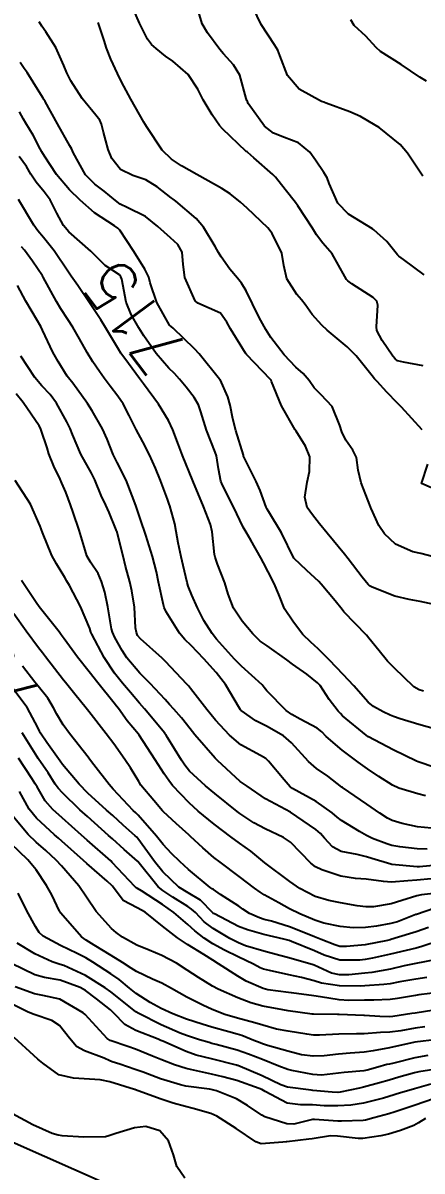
# Model space of a CAD drawing. Header units: metres. Extents: x 298520 to 308411, y 7433745 to 7450750.
# Drawn here: x 299905 to 299936.4, y 7449226.3 to 7449316.7 of the extents above; entities that cross this region are included whole.
import ezdxf
from ezdxf.enums import TextEntityAlignment as Align

# ---------------------------------------------------------------- set-up
doc = ezdxf.new("R2010")
doc.units = ezdxf.units.M
doc.header["$LTSCALE"] = 10
for name, color, linetype in [('Cotas', 45, 'Continuous'), ('Curvas de Nivel 1m', 11, 'Continuous'), ('Curvas de Nivel 5m', 15, 'Continuous'), ('Hidrografia', 140, 'Continuous')]:
    doc.layers.add(name, color=color, linetype=linetype)
doc.styles.add('Style-STANDARD', font='STANDARD.shx')

msp = doc.modelspace()

# ---------------------------------------------------------------- linework, layer by layer
at = {"layer": 'Curvas de Nivel 1m', "flags": 128}
for points, elevation in [([(299936.579, 7449296.837), (299934.959, 7449298.055), (299934.601, 7449298.32), (299934.497, 7449298.422), (299933.638, 7449299.459), (299932.622, 7449300.38), (299932.515, 7449300.451), (299930.64, 7449301.604), (299929.797, 7449302.479), (299929.114, 7449304.04), (299928.939, 7449304.487), (299928.677, 7449304.894), (299928.042, 7449305.855), (299927.587, 7449306.507), (299926.704, 7449307.234), (299925.587, 7449307.654), (299924.715, 7449307.992), (299924.002, 7449308.547), (299922.741, 7449310.333), (299922.665, 7449310.484), (299922.633, 7449310.562), (299922.581, 7449310.727), (299922.065, 7449312.571), (299921.579, 7449313.376), (299920.789, 7449314.246), (299920.501, 7449314.593), (299919.514, 7449315.895), (299919.103, 7449316.607), (299918.828, 7449317.586)], 721), ([(299936.473, 7449304.603), (299935.264, 7449306.414), (299934.703, 7449307.092), (299933.038, 7449308.437), (299932.725, 7449308.637), (299931.573, 7449309.299), (299930.735, 7449309.684), (299928.877, 7449310.353), (299928.742, 7449310.409), (299928.685, 7449310.433), (299928.502, 7449310.494), (299926.757, 7449311.465), (299925.828, 7449312.529), (299925.219, 7449314.105), (299925.06, 7449314.537), (299924.797, 7449314.937), (299923.76, 7449316.551), (299922.841, 7449318.457)], 722), ([(299938.313, 7449274.38), (299936.32, 7449274.881), (299935.694, 7449275.034), (299934.331, 7449275.616), (299933.458, 7449276.433), (299933.021, 7449277.111), (299932.414, 7449278.449), (299932.399, 7449278.485), (299932.364, 7449278.569), (299931.618, 7449280.458), (299931.4, 7449281.458), (299931.255, 7449282.462), (299930.981, 7449283.026), (299930.426, 7449283.814), (299930.102, 7449284.473), (299929.944, 7449284.972), (299929.338, 7449286.481), (299928.472, 7449287.393), (299927.914, 7449287.935), (299927.539, 7449288.504), (299927.058, 7449289.08), (299926.493, 7449289.57), (299925.55, 7449290.53), (299924.523, 7449291.909), (299924.122, 7449292.544), (299923.601, 7449293.491), (299923.058, 7449294.555), (299922.563, 7449295.573), (299922.197, 7449296.194), (299921.891, 7449296.57), (299921.294, 7449297.283), (299920.6, 7449298.253), (299920.394, 7449298.592), (299920.136, 7449299.066), (299919.221, 7449300.604), (299918.633, 7449301.274), (299917.045, 7449302.634), (299916.812, 7449302.795), (299916.656, 7449302.905), (299915.554, 7449303.761), (299914.669, 7449304.315), (299913.637, 7449304.67), (299912.677, 7449305.131), (299911.997, 7449306.001), (299911.708, 7449306.695), (299911.344, 7449308.07), (299911.182, 7449308.703), (299911.039, 7449309.018), (299910.73, 7449309.399), (299909.656, 7449310.721), (299908.764, 7449312.124), (299908.449, 7449312.733), (299908.201, 7449313.313), (299907.573, 7449314.742), (299906.805, 7449315.963), (299906.475, 7449316.42), (299906.281, 7449316.758)], 718), ([(299936.436, 7449284.631), (299934.815, 7449286.416), (299934.466, 7449286.75), (299933.643, 7449287.601), (299932.879, 7449288.444), (299932.685, 7449288.647), (299932.487, 7449288.883), (299931.239, 7449290.463), (299930.513, 7449291.172), (299928.944, 7449292.486), (299928.537, 7449292.863), (299927.769, 7449293.725), (299927.206, 7449294.51), (299926.916, 7449294.874), (299926.561, 7449295.282), (299925.786, 7449296.528), (299925.54, 7449297.579), (299925.39, 7449298.532), (299924.619, 7449300.104), (299924.265, 7449300.544), (299922.646, 7449302.09), (299922.122, 7449302.568), (299921.308, 7449303.229), (299920.663, 7449303.648), (299918.909, 7449304.608), (299918.674, 7449304.735), (299917.47, 7449305.417), (299916.686, 7449305.949), (299915.961, 7449306.647), (299914.721, 7449308.509), (299914.635, 7449308.661), (299914.521, 7449308.866), (299913.492, 7449310.673), (299912.763, 7449312.03), (299912.435, 7449312.685), (299911.902, 7449313.811), (299911.564, 7449314.698), (299911.386, 7449315.289), (299910.926, 7449316.708)], 719), ([(299936.768, 7449312.086), (299936.25, 7449312.405), (299934.783, 7449313.406), (299933.156, 7449314.436), (299932.796, 7449314.734), (299931.985, 7449315.632), (299931.07, 7449316.466), (299930.819, 7449316.908)], 723), ([(299937.884, 7449270.768), (299936.274, 7449271.122), (299935.408, 7449271.277), (299934.28, 7449271.546), (299932.494, 7449272.242), (299932.291, 7449272.354), (299932.19, 7449272.451), (299931.712, 7449273.043), (299930.611, 7449274.467), (299930.319, 7449274.847), (299928.954, 7449276.484), (299928.35, 7449277.231), (299927.787, 7449277.928), (299927.361, 7449278.505), (299927.196, 7449279.333), (299927.379, 7449280.505), (299927.547, 7449281.351), (299927.577, 7449282.503), (299927.25, 7449283.336), (299926.5, 7449284.519), (299926.435, 7449284.626), (299925.342, 7449286.531), (299924.573, 7449288.448), (299924.533, 7449288.539), (299924.484, 7449288.6), (299922.6, 7449290.559), (299922.505, 7449290.679), (299921.332, 7449292.578), (299921.059, 7449293.103), (299920.545, 7449293.807), (299918.753, 7449294.608), (299918.556, 7449294.793), (299917.738, 7449296.623), (299917.608, 7449297.64), (299917.525, 7449298.626), (299917.193, 7449299.215), (299916.614, 7449299.748), (299915.616, 7449300.65), (299914.634, 7449301.429), (299913.187, 7449302.132), (299912.649, 7449302.416), (299912.27, 7449302.686), (299911.382, 7449303.421), (299910.666, 7449303.979), (299909.919, 7449304.718), (299908.954, 7449306.464), (299908.83, 7449306.729), (299908.697, 7449306.987), (299907.722, 7449308.74), (299906.74, 7449310.476), (299906.645, 7449310.654), (299906.588, 7449310.752), (299906.26, 7449311.248), (299905.313, 7449312.772), (299905.1, 7449313.099), (299904.781, 7449313.561)], 717), ([(299936.522, 7449264.064), (299936.19, 7449264.154), (299935.771, 7449264.404), (299934.215, 7449265.889), (299933.703, 7449266.428), (299933.032, 7449267.239), (299932.241, 7449268.217), (299932.036, 7449268.452), (299930.261, 7449270.303), (299930.121, 7449270.471), (299929.587, 7449271.163), (299928.489, 7449272.488), (299928.295, 7449272.686), (299927.343, 7449273.544), (299926.313, 7449274.52), (299925.356, 7449276.53), (299924.359, 7449278.163), (299924.214, 7449278.394), (299924.144, 7449278.543), (299923.686, 7449279.861), (299923.364, 7449280.555), (299922.411, 7449282.46), (299922.369, 7449282.57), (299922.348, 7449282.637), (299921.77, 7449284.577), (299921.529, 7449285.497), (299921.3, 7449286.582), (299921.13, 7449287.24), (299920.516, 7449288.59), (299920.502, 7449288.608), (299920.483, 7449288.63), (299918.864, 7449290.606), (299918.509, 7449291.01), (299916.83, 7449292.636), (299916.658, 7449292.762), (299916.535, 7449292.887), (299915.548, 7449294.65), (299915.019, 7449296.213), (299914.9, 7449296.657), (299914.589, 7449297.286), (299913.726, 7449298.669), (299912.62, 7449300.351), (299912.462, 7449300.523), (299912.21, 7449300.686), (299910.638, 7449301.732), (299909.486, 7449302.722), (299908.661, 7449303.521), (299907.63, 7449304.74), (299906.687, 7449306.193), (299906.473, 7449306.536), (299906.348, 7449306.755), (299905.785, 7449307.836), (299905.223, 7449308.773), (299905.041, 7449309.09), (299904.732, 7449309.687)], 716), ([(299938.117, 7449257.814), (299936.352, 7449258.398), (299936.124, 7449258.491), (299935.976, 7449258.55), (299934.138, 7449259.421), (299932.203, 7449260.449), (299932.168, 7449260.465), (299932.153, 7449260.48), (299932.031, 7449260.575), (299930.169, 7449262.107), (299929.988, 7449262.29), (299929.821, 7449262.475), (299929.1, 7449263.404), (299928.385, 7449264.497), (299928.196, 7449264.713), (299927.335, 7449265.38), (299926.218, 7449266.184), (299925.772, 7449266.525), (299924.234, 7449267.617), (299923.685, 7449267.996), (299923.086, 7449268.557), (299922.258, 7449269.559), (299921.571, 7449270.577), (299921.161, 7449271.704), (299920.9, 7449272.584), (299920.307, 7449274.043), (299920.128, 7449274.592), (299920.087, 7449274.822), (299919.906, 7449276.594), (299919.754, 7449277.19), (299919.206, 7449278.602), (299918.383, 7449280.61), (299917.562, 7449282.623), (299917.254, 7449283.46), (299916.788, 7449284.635), (299916.444, 7449285.369), (299915.669, 7449286.648), (299914.479, 7449288.243), (299914.173, 7449288.663), (299913.315, 7449289.852), (299912.714, 7449290.678), (299912.508, 7449290.995), (299911.489, 7449292.696), (299911.122, 7449293.284), (299910.547, 7449294.158), (299910.175, 7449294.714), (299909.308, 7449295.986), (299908.799, 7449296.728), (299908.586, 7449297.058), (299907.457, 7449298.741), (299906.613, 7449299.771), (299906.161, 7449300.3), (299905.844, 7449300.762), (299904.653, 7449302.78)], 714), ([(299936.682, 7449255.806), (299936.097, 7449255.973), (299934.59, 7449256.415), (299934.105, 7449256.649), (299933.022, 7449257.346), (299932.118, 7449257.946), (299931.387, 7449258.457), (299930.137, 7449259.405), (299928.872, 7449260.489), (299928.516, 7449260.854), (299928.159, 7449261.145), (299926.828, 7449261.852), (299926.17, 7449262.213), (299925.733, 7449262.524), (299924.188, 7449264.081), (299923.994, 7449264.346), (299923.828, 7449264.545), (299922.215, 7449266.029), (299921.663, 7449266.576), (299920.239, 7449268.154), (299919.889, 7449268.594), (299919.246, 7449269.612), (299918.73, 7449270.605), (299918.283, 7449271.619), (299918.001, 7449272.325), (299917.913, 7449272.616), (299917.622, 7449273.937), (299917.462, 7449274.623), (299917.226, 7449275.73), (299917.066, 7449276.629), (299916.944, 7449277.226), (299916.569, 7449278.637), (299916.518, 7449278.791), (299916.368, 7449279.18), (299915.813, 7449280.646), (299915.439, 7449281.608), (299914.969, 7449282.654), (299914.423, 7449283.682), (299913.898, 7449284.665), (299913.361, 7449285.759), (299912.885, 7449286.676), (299912.469, 7449287.296), (299911.856, 7449288.069), (299911.382, 7449288.697), (299911.013, 7449289.227), (299910.496, 7449290), (299910.048, 7449290.715), (299909.439, 7449291.801), (299908.915, 7449292.726), (299908.539, 7449293.322), (299907.98, 7449294.171), (299907.635, 7449294.739), (299906.582, 7449296.66), (299906.53, 7449296.751), (299905.746, 7449297.914), (299905.104, 7449298.772), (299904.884, 7449299.054)], 713), ([(299937.174, 7449253.277), (299936.063, 7449253.373), (299934.851, 7449253.626), (299934.067, 7449253.872), (299933.695, 7449254.051), (299933.096, 7449254.435), (299932.083, 7449255.144), (299930.146, 7449256.47), (299930.103, 7449256.504), (299928.99, 7449257.365), (299928.118, 7449257.964), (299927.472, 7449258.507), (299926.145, 7449259.973), (299925.499, 7449260.527), (299924.16, 7449261.289), (299923.335, 7449261.723), (299922.172, 7449262.524), (299922.128, 7449262.57), (299922.039, 7449262.706), (299920.954, 7449264.582), (299920.207, 7449265.531), (299919.228, 7449266.6), (299918.233, 7449267.644), (299917.749, 7449268.128), (299917.312, 7449268.624), (299916.268, 7449270.291), (299916.125, 7449270.641), (299916.069, 7449270.848), (299915.677, 7449272.646), (299915.504, 7449273.445), (299915.194, 7449274.651), (299914.66, 7449276.335), (299914.553, 7449276.658), (299914.349, 7449277.265), (299913.873, 7449278.665), (299913.597, 7449279.442), (299913.113, 7449280.673), (299912.404, 7449282.07), (299912.103, 7449282.685), (299911.632, 7449283.899), (299911.26, 7449284.698), (299910.454, 7449286.138), (299910.089, 7449286.714), (299908.909, 7449288.295), (299908.575, 7449288.729), (299908.484, 7449288.862), (299907.755, 7449290.001), (299907.341, 7449290.747), (299906.529, 7449292.49), (299906.395, 7449292.761), (299905.715, 7449293.933), (299905.222, 7449294.77), (299904.571, 7449296.009)], 712), ([(299936.818, 7449251.619), (299936.045, 7449251.626), (299934.67, 7449251.79), (299934.048, 7449251.906), (299933.642, 7449252.019), (299932.527, 7449252.443), (299932.204, 7449252.598), (299932.055, 7449252.685), (299931.508, 7449253.006), (299930.067, 7449253.87), (299929.737, 7449254.143), (299929.352, 7449254.481), (299928.086, 7449255.353), (299926.224, 7449256.396), (299926.102, 7449256.465), (299926.031, 7449256.521), (299925.554, 7449257.08), (299924.341, 7449258.538), (299924.126, 7449258.738), (299923.688, 7449258.988), (299922.142, 7449259.815), (299921.263, 7449260.579), (299920.165, 7449261.758), (299919.469, 7449262.597), (299918.19, 7449264.275), (299918.04, 7449264.461), (299917.902, 7449264.614), (299916.219, 7449266.396), (299915.961, 7449266.643), (299914.238, 7449268.164), (299914.025, 7449268.447), (299913.93, 7449268.665), (299913.868, 7449269.046), (299913.782, 7449270.667), (299913.575, 7449271.96), (299913.398, 7449272.669), (299913.076, 7449273.901), (299912.88, 7449274.674), (299912.374, 7449276.649), (299912.365, 7449276.68), (299912.344, 7449276.745), (299911.781, 7449278.112), (299911.514, 7449278.693), (299911.142, 7449279.47), (299910.645, 7449280.706), (299910.39, 7449281.215), (299909.546, 7449282.719), (299908.888, 7449284.265), (299908.702, 7449284.727), (299908.441, 7449285.268), (299907.624, 7449286.743), (299907.126, 7449287.407), (299906.476, 7449288.099), (299905.919, 7449288.766), (299904.831, 7449290.445)], 711), ([(299938.375, 7449279.548), (299936.383, 7449280.4), (299936.865, 7449281.936)], 719), ([(299937.135, 7449249.27), (299936.015, 7449249.173), (299935.3, 7449249.121), (299934.012, 7449249.018), (299933.386, 7449249.056), (299932.015, 7449249.247), (299931.178, 7449249.296), (299930.018, 7449249.474), (299928.542, 7449249.975), (299928.029, 7449250.217), (299927.664, 7449250.504), (299926.049, 7449252.15), (299925.516, 7449252.525), (299924.06, 7449253.216), (299923.185, 7449253.674), (299922.071, 7449254.411), (299921.864, 7449254.572), (299920.094, 7449255.985), (299919.358, 7449256.597), (299918.114, 7449257.766), (299917.731, 7449258.228), (299917.47, 7449258.62), (299916.382, 7449260.404), (299916.238, 7449260.639), (299916.203, 7449260.689), (299916.154, 7449260.745), (299914.561, 7449262.656), (299914.177, 7449263.104), (299913.458, 7449263.943), (299912.843, 7449264.68), (299912.205, 7449265.482), (299911.39, 7449266.698), (299910.406, 7449268.543), (299910.344, 7449268.709), (299910.247, 7449268.99), (299909.524, 7449270.717), (299908.646, 7449272.37), (299908.449, 7449272.728), (299908.296, 7449273.013), (299907.647, 7449274.08), (299907.272, 7449274.746), (299906.54, 7449276.557), (299906.46, 7449276.758), (299906.423, 7449276.838), (299906.346, 7449277.035), (299905.576, 7449278.768), (299904.391, 7449280.655)], 709), ([(299938.001, 7449248.207), (299936.378, 7449248.017), (299935.998, 7449247.929), (299934.831, 7449247.575), (299933.992, 7449247.31), (299932.61, 7449247.061), (299931.989, 7449247.065), (299931.3, 7449247.146), (299929.992, 7449247.38), (299929.076, 7449247.566), (299927.997, 7449247.873), (299926.789, 7449248.512), (299926.011, 7449249.077), (299924.033, 7449250.54), (299922.938, 7449251.453), (299922.048, 7449252.095), (299921.368, 7449252.577), (299920.063, 7449253.572), (299918.801, 7449254.603), (299918.083, 7449255.26), (299916.782, 7449256.63), (299916.484, 7449257.012), (299916.112, 7449257.555), (299915.399, 7449258.647), (299914.152, 7449260.589), (299914.1, 7449260.661), (299913.2, 7449261.711), (299912.517, 7449262.685), (299912.367, 7449262.88), (299912.177, 7449263.114), (299910.895, 7449264.703), (299910.206, 7449265.578), (299909.292, 7449266.719), (299908.237, 7449268.171), (299908.009, 7449268.502), (299907.834, 7449268.736), (299906.272, 7449270.695), (299906.222, 7449270.761), (299906.092, 7449270.945), (299904.875, 7449272.774)], 708), ([(299937.421, 7449246.953), (299935.984, 7449246.477), (299935.93, 7449246.454), (299935.797, 7449246.402), (299934.49, 7449245.9), (299933.973, 7449245.768), (299932.846, 7449245.56), (299931.968, 7449245.434), (299931.005, 7449245.422), (299929.969, 7449245.51), (299928.685, 7449245.776), (299927.976, 7449246.028), (299926.791, 7449246.512), (299925.987, 7449246.91), (299925.133, 7449247.387), (299923.998, 7449248.023), (299923.68, 7449248.225), (299923.223, 7449248.552), (299922.016, 7449249.451), (299920.519, 7449250.585), (299920.037, 7449250.967), (299919.158, 7449251.717), (299918.195, 7449252.609), (299918.054, 7449252.737), (299917.06, 7449253.622), (299916.072, 7449254.541), (299915.982, 7449254.641), (299915.3, 7449255.432), (299914.287, 7449256.658), (299914.106, 7449256.929), (299913.462, 7449258.015), (299913.025, 7449258.676), (299912.141, 7449259.898), (299911.54, 7449260.696), (299910.17, 7449262.456), (299909.971, 7449262.712), (299909.09, 7449263.815), (299908.346, 7449264.728), (299908.196, 7449264.915), (299906.766, 7449266.752), (299906.534, 7449267.063), (299906.23, 7449267.46), (299905.245, 7449268.77), (299904.263, 7449270.134)], 707), ([(299936.918, 7449245.442), (299935.963, 7449245.105), (299935.435, 7449244.931), (299933.954, 7449244.49), (299933.903, 7449244.472), (299933.71, 7449244.424), (299931.949, 7449244.075), (299930.477, 7449243.935), (299929.948, 7449243.958), (299929.544, 7449244.071), (299928.47, 7449244.492), (299927.956, 7449244.695), (299927.627, 7449244.834), (299925.973, 7449245.507), (299924.577, 7449245.934), (299923.978, 7449246.081), (299923.625, 7449246.191), (299922.845, 7449246.557), (299922.317, 7449246.896), (299921.988, 7449247.116), (299920.538, 7449248.044), (299920.001, 7449248.426), (299919.901, 7449248.491), (299919.733, 7449248.594), (299918.024, 7449250.003), (299917.359, 7449250.627), (299916.69, 7449251.281), (299916.046, 7449251.989), (299915.511, 7449252.645), (299914.069, 7449254.279), (299913.877, 7449254.469), (299913.674, 7449254.666), (299912.098, 7449256.343), (299911.788, 7449256.693), (299910.57, 7449258.254), (299910.232, 7449258.709), (299910.125, 7449258.85), (299908.649, 7449260.725), (299908.16, 7449261.402), (299907.669, 7449262.238), (299907.412, 7449262.741), (299906.944, 7449263.512), (299906.19, 7449264.452), (299905.933, 7449264.763), (299904.952, 7449266.032)], 706), ([(299937.415, 7449242.908), (299935.935, 7449242.619), (299935.005, 7449242.414), (299933.93, 7449242.164), (299932.47, 7449241.902), (299931.927, 7449241.838), (299930.668, 7449241.72), (299929.925, 7449241.713), (299929.297, 7449241.85), (299927.933, 7449242.463), (299927.848, 7449242.501), (299925.941, 7449243.047), (299925.229, 7449243.242), (299923.949, 7449243.582), (299922.516, 7449244), (299921.958, 7449244.231), (299921.296, 7449244.577), (299919.971, 7449245.367), (299919.269, 7449245.894), (299918.572, 7449246.611), (299918.269, 7449246.899), (299917.988, 7449247.088), (299916.809, 7449247.818), (299916, 7449248.345), (299915.645, 7449248.644), (299914.033, 7449250.636), (299914.011, 7449250.66), (299912.963, 7449251.597), (299912.05, 7449252.412), (299911.733, 7449252.693), (299910.068, 7449254.173), (299909.47, 7449254.716), (299908.096, 7449256.037), (299907.771, 7449256.406), (299907.541, 7449256.738), (299906.976, 7449257.611), (299906.2, 7449258.759), (299906.125, 7449258.874), (299904.933, 7449260.772)], 704), ([(299936.81, 7449241.505), (299935.923, 7449241.38), (299934.677, 7449241.175), (299933.919, 7449241.018), (299933.409, 7449240.944), (299931.917, 7449240.845), (299931.542, 7449240.828), (299929.917, 7449240.843), (299928.497, 7449241.07), (299927.92, 7449241.238), (299926.916, 7449241.517), (299925.925, 7449241.72), (299924.415, 7449242.049), (299923.929, 7449242.162), (299923.661, 7449242.274), (299923.135, 7449242.552), (299921.941, 7449243.129), (299920.877, 7449243.653), (299919.956, 7449244.155), (299919.264, 7449244.6), (299918.534, 7449245.177), (299917.974, 7449245.683), (299916.864, 7449246.631), (299915.989, 7449247.245), (299914.319, 7449248.337), (299914.001, 7449248.514), (299913.911, 7449248.57), (299913.816, 7449248.663), (299912.031, 7449250.568), (299911.906, 7449250.691), (299910.049, 7449252.321), (299909.606, 7449252.714), (299908.073, 7449254.068), (299907.336, 7449254.741), (299906.754, 7449255.414), (299906.1, 7449256.515), (299905.964, 7449256.761), (299905.698, 7449257.173), (299904.648, 7449258.775)], 703), ([(299937.912, 7449240.338), (299936.176, 7449240.13), (299935.908, 7449240.095), (299934.475, 7449239.851), (299933.903, 7449239.779), (299932.631, 7449239.713), (299931.902, 7449239.708), (299930.664, 7449239.7), (299929.902, 7449239.754), (299928.421, 7449239.977), (299927.906, 7449240.049), (299926.14, 7449240.287), (299925.91, 7449240.32), (299924.289, 7449240.536), (299923.914, 7449240.628), (299922.579, 7449241.219), (299921.923, 7449241.6), (299920.379, 7449242.586), (299919.937, 7449242.86), (299919.235, 7449243.309), (299917.955, 7449244.109), (299917.154, 7449244.628), (299915.972, 7449245.545), (299914.611, 7449246.654), (299913.986, 7449246.979), (299912.887, 7449247.572), (299912.044, 7449248.689), (299912.004, 7449248.74), (299911.621, 7449249.081), (299910.029, 7449250.469), (299909.759, 7449250.713), (299908.048, 7449252.235), (299907.785, 7449252.469), (299907.48, 7449252.739), (299906.072, 7449254.053), (299905.494, 7449254.766), (299904.716, 7449256.155)], 702), ([(299937.341, 7449238.935), (299935.887, 7449238.704), (299935.626, 7449238.665), (299934.121, 7449238.426), (299933.883, 7449238.411), (299933.108, 7449238.438), (299931.884, 7449238.509), (299931.824, 7449238.51), (299929.885, 7449238.593), (299929.76, 7449238.596), (299927.885, 7449238.621), (299927.756, 7449238.63), (299925.888, 7449238.891), (299925.467, 7449238.946), (299923.893, 7449239.239), (299922.942, 7449239.51), (299921.903, 7449239.9), (299920.363, 7449240.586), (299919.915, 7449240.828), (299918.818, 7449241.503), (299917.928, 7449242.09), (299917.078, 7449242.629), (299915.942, 7449243.236), (299914.939, 7449243.659), (299913.954, 7449244.056), (299912.841, 7449244.677), (299912.329, 7449245.047), (299911.97, 7449245.356), (299910.747, 7449246.702), (299909.994, 7449247.842), (299909.396, 7449248.716), (299908.026, 7449250.296), (299907.6, 7449250.736), (299906.789, 7449251.497), (299906.047, 7449252.156), (299905.416, 7449252.766), (299904.077, 7449254.354)], 701), ([(299937.619, 7449236.629), (299935.863, 7449236.4), (299933.858, 7449235.974), (299932.563, 7449235.736), (299931.855, 7449235.629), (299930.773, 7449235.542), (299929.853, 7449235.478), (299928.702, 7449235.338), (299927.851, 7449235.303), (299926.934, 7449235.427), (299925.855, 7449235.694), (299924.247, 7449236.148), (299923.86, 7449236.279), (299923.672, 7449236.354), (299923.187, 7449236.55), (299922.24, 7449236.938), (299921.868, 7449237.055), (299921.217, 7449237.229), (299919.873, 7449237.595), (299919.098, 7449237.824), (299917.879, 7449238.218), (299916.788, 7449238.631), (299915.889, 7449239.052), (299915.004, 7449239.541), (299913.907, 7449240.247), (299913.374, 7449240.668), (299912.576, 7449241.336), (299911.924, 7449241.782), (299910.489, 7449242.704), (299909.938, 7449243.043), (299909.272, 7449243.388), (299907.952, 7449244.012), (299906.594, 7449244.751), (299906.26, 7449245.049), (299905.971, 7449245.532), (299905.308, 7449246.767), (299904.613, 7449248.158)], 699), ([(299936.873, 7449235.369), (299935.851, 7449235.174), (299934.187, 7449234.765), (299933.845, 7449234.686), (299933.636, 7449234.641), (299932.928, 7449234.439), (299932.087, 7449234.2), (299931.838, 7449234.153), (299930.281, 7449234.021), (299929.835, 7449233.965), (299928.514, 7449233.809), (299927.833, 7449233.859), (299926.173, 7449234.182), (299925.839, 7449234.272), (299925.142, 7449234.527), (299923.848, 7449235.042), (299922.763, 7449235.468), (299921.855, 7449235.781), (299920.214, 7449236.232), (299919.86, 7449236.318), (299919.645, 7449236.378), (299918.898, 7449236.604), (299918.102, 7449236.853), (299917.866, 7449236.929), (299917.382, 7449237.111), (299915.874, 7449237.77), (299914.11, 7449238.658), (299913.885, 7449238.799), (299913.321, 7449239.239), (299911.908, 7449240.363), (299911.476, 7449240.694), (299909.922, 7449241.659), (299908.213, 7449242.445), (299907.931, 7449242.538), (299907.778, 7449242.579), (299907.291, 7449242.74), (299905.942, 7449243.367), (299904.531, 7449244.198)], 698), ([(299937.842, 7449234.346), (299936.158, 7449234.077), (299935.837, 7449234), (299934.604, 7449233.645), (299933.828, 7449233.424), (299933.061, 7449233.201), (299931.819, 7449232.863), (299931.483, 7449232.788), (299929.971, 7449232.468), (299929.813, 7449232.44), (299929.783, 7449232.441), (299929.334, 7449232.477), (299927.815, 7449232.618), (299927.685, 7449232.631), (299925.818, 7449232.864), (299925.301, 7449233.045), (299923.831, 7449233.771), (299921.913, 7449234.569), (299921.86, 7449234.586), (299921.843, 7449234.594), (299921.814, 7449234.6), (299919.848, 7449235.091), (299918.643, 7449235.401), (299917.853, 7449235.676), (299916.014, 7449236.486), (299915.862, 7449236.552), (299915.647, 7449236.642), (299913.87, 7449237.338), (299913.011, 7449237.81), (299912.159, 7449238.686), (299911.887, 7449238.957), (299910.777, 7449239.824), (299909.909, 7449240.472), (299909.498, 7449240.714), (299907.918, 7449241.285), (299906.682, 7449241.51), (299905.923, 7449241.721), (299904.097, 7449242.613)], 697), ([(299937.105, 7449233.105), (299935.818, 7449232.742), (299935.557, 7449232.664), (299934.731, 7449232.416), (299933.81, 7449232.139), (299933.383, 7449232.009), (299931.805, 7449231.615), (299930.806, 7449231.463), (299929.802, 7449231.391), (299928.725, 7449231.409), (299927.803, 7449231.479), (299926.838, 7449231.474), (299925.804, 7449231.599), (299924.059, 7449232.538), (299923.815, 7449232.681), (299923.584, 7449232.776), (299921.825, 7449233.384), (299920.722, 7449233.689), (299919.832, 7449233.891), (299918.197, 7449234.255), (299917.839, 7449234.342), (299916.926, 7449234.629), (299915.847, 7449235.036), (299915.185, 7449235.311), (299913.855, 7449235.857), (299913.26, 7449236.072), (299911.862, 7449236.553), (299911.626, 7449236.692), (299909.882, 7449238.583), (299909.739, 7449238.711), (299907.899, 7449239.797), (299906.56, 7449240.093), (299905.905, 7449240.217), (299904.368, 7449240.775)], 696), ([(299936.697, 7449230.391), (299936.135, 7449230.049), (299935.785, 7449229.863), (299934.731, 7449229.463), (299933.774, 7449229.162), (299933.177, 7449229.031), (299931.769, 7449228.826), (299931.389, 7449228.833), (299929.771, 7449229.018), (299929.221, 7449229.028), (299927.768, 7449228.807), (299927.503, 7449228.766), (299925.763, 7449228.555), (299925.729, 7449228.555), (299925.46, 7449228.525), (299923.762, 7449228.417), (299923.338, 7449228.554), (299921.779, 7449229.625), (299920.255, 7449230.585), (299919.795, 7449230.784), (299918.386, 7449231.198), (299917.8, 7449231.336), (299916.83, 7449231.603), (299915.806, 7449231.952), (299913.863, 7449232.66), (299913.813, 7449232.675), (299913.788, 7449232.686), (299911.822, 7449233.295), (299911.069, 7449233.452), (299909.825, 7449233.532), (299908.969, 7449233.58), (299907.83, 7449233.848), (299906.548, 7449234.753), (299906.176, 7449235.085), (299905.849, 7449235.363), (299904.298, 7449236.776)], 694), ([(299917.734, 7449225.709), (299917.105, 7449226.626), (299916.836, 7449227.545), (299916.447, 7449228.633), (299915.775, 7449229.419), (299914.661, 7449229.77), (299913.778, 7449229.677), (299912.308, 7449229.219), (299911.768, 7449229.025), (299911.494, 7449228.966), (299909.775, 7449228.933), (299908.078, 7449229.038), (299907.776, 7449229.083), (299907.299, 7449229.223), (299905.784, 7449229.905), (299904.177, 7449230.776)], 693)]:
    msp.add_lwpolyline(points, dxfattribs=dict(at, elevation=elevation))
at = {"layer": 'Curvas de Nivel 5m', "flags": 128}
for points, elevation in [([(299936.496, 7449289.67), (299934.966, 7449289.948), (299934.499, 7449290.074), (299934.292, 7449290.214), (299934.122, 7449290.426), (299933.284, 7449291.676), (299932.869, 7449292.445), (299932.829, 7449292.739), (299932.951, 7449294.444), (299932.864, 7449294.753), (299932.559, 7449295.048), (299930.895, 7449296.142), (299930.572, 7449296.369), (299930.467, 7449296.471), (299930.333, 7449296.716), (299929.348, 7449298.483), (299928.611, 7449299.34), (299928.097, 7449299.977), (299927.784, 7449300.503), (299926.649, 7449302.267), (299926.461, 7449302.522), (299925.64, 7449303.553), (299924.869, 7449304.538), (299924.675, 7449304.743), (299923.179, 7449306.064), (299922.692, 7449306.48), (299922.644, 7449306.512), (299922.567, 7449306.562), (299920.719, 7449308.329), (299920.477, 7449308.592), (299919.89, 7449309.439), (299919.177, 7449310.606), (299918.756, 7449311.464), (299918.013, 7449312.618), (299916.783, 7449313.656), (299916.214, 7449314.065), (299915.482, 7449314.65), (299915.111, 7449314.971), (299914.8, 7449315.386), (299914.184, 7449316.666), (299913.65, 7449317.852)], 720), ([(299937.486, 7449261.061), (299936.163, 7449261.42), (299934.703, 7449261.879), (299934.169, 7449262.054), (299933.909, 7449262.163), (299933.359, 7449262.432), (299932.586, 7449262.853), (299932.18, 7449263.199), (299931.055, 7449264.461), (299930.206, 7449265.372), (299929.132, 7449266.481), (299928.232, 7449267.396), (299927.651, 7449267.913), (299927.033, 7449268.508), (299926.695, 7449268.961), (299926.253, 7449269.576), (299925.598, 7449270.527), (299925.146, 7449271.666), (299924.784, 7449272.535), (299924.302, 7449273.442), (299923.927, 7449274.163), (299923.732, 7449274.549), (299922.943, 7449275.952), (299922.571, 7449276.567), (299922.486, 7449276.709), (299922.347, 7449276.98), (299921.57, 7449278.578), (299920.703, 7449280.263), (299920.579, 7449280.588), (299920.397, 7449281.559), (299920.229, 7449282.592), (299920.142, 7449282.866), (299919.457, 7449284.6), (299919.004, 7449286.056), (299918.81, 7449286.607), (299918.469, 7449287.19), (299917.844, 7449287.987), (299917.323, 7449288.627), (299916.919, 7449289.065), (299916.491, 7449289.485), (299915.495, 7449290.65), (299914.523, 7449292.028), (299914.115, 7449292.664), (299913.511, 7449293.702), (299913.125, 7449294.674), (299912.774, 7449296.484), (299912.705, 7449296.679), (299912.584, 7449296.825), (299911.479, 7449297.584), (299910.6, 7449298.444), (299910.335, 7449298.713), (299908.618, 7449300.226), (299908.185, 7449300.734), (299907.673, 7449301.704), (299907.125, 7449302.745), (299906.659, 7449303.366), (299906.038, 7449304.131), (299905.627, 7449304.766), (299905.263, 7449305.356), (299904.693, 7449306.144)], 715), ([(299937.837, 7449250.382), (299936.213, 7449250.215), (299936.03, 7449250.215), (299934.05, 7449250.403), (299934.033, 7449250.408), (299933.971, 7449250.421), (299932.475, 7449250.881), (299932.039, 7449251.02), (299931.3, 7449251.198), (299930.042, 7449251.426), (299929.357, 7449251.791), (299928.733, 7449252.49), (299928.419, 7449252.857), (299928.059, 7449253.157), (299926.073, 7449254.52), (299924.088, 7449255.572), (299922.646, 7449256.562), (299922.323, 7449256.785), (299922.107, 7449256.948), (299920.31, 7449258.588), (299920.126, 7449258.786), (299918.541, 7449260.606), (299918.158, 7449261.094), (299917.491, 7449261.945), (299916.874, 7449262.629), (299916.542, 7449262.999), (299916.181, 7449263.402), (299915.006, 7449264.652), (299914.205, 7449265.476), (299913.18, 7449266.676), (299912.797, 7449267.25), (299912.239, 7449268.266), (299912.046, 7449268.692), (299911.968, 7449268.972), (299911.685, 7449270.696), (299911.431, 7449271.839), (299911.177, 7449272.697), (299910.911, 7449273.312), (299910.308, 7449274.216), (299910.024, 7449274.713), (299909.881, 7449275.153), (299909.42, 7449276.719), (299908.951, 7449278.13), (299908.748, 7449278.726), (299908.373, 7449279.718), (299908.065, 7449280.42), (299907.912, 7449280.737), (299907.421, 7449281.763), (299907.039, 7449282.751), (299906.888, 7449283.223), (299906.431, 7449284.603), (299906.367, 7449284.761), (299906.262, 7449284.935), (299905.012, 7449286.775), (299904.47, 7449287.46)], 710), ([(299937.764, 7449244.382), (299936.403, 7449243.941), (299935.947, 7449243.823), (299935.171, 7449243.638), (299933.942, 7449243.332), (299932.519, 7449243.022), (299931.938, 7449242.915), (299931.53, 7449242.861), (299929.937, 7449242.873), (299928.708, 7449243.256), (299927.944, 7449243.595), (299926.129, 7449244.35), (299925.961, 7449244.411), (299925.524, 7449244.524), (299923.967, 7449244.902), (299922.665, 7449245.255), (299921.973, 7449245.533), (299920.065, 7449246.507), (299919.983, 7449246.555), (299919.962, 7449246.569), (299919.945, 7449246.591), (299918.971, 7449247.583), (299917.998, 7449248.159), (299917.259, 7449248.627), (299916.021, 7449249.836), (299915.361, 7449250.647), (299914.051, 7449252.45), (299913.954, 7449252.564), (299913.84, 7449252.663), (299912.893, 7449253.509), (299912.069, 7449254.249), (299911.569, 7449254.695), (299910.093, 7449256.025), (299909.413, 7449256.717), (299908.118, 7449258.27), (299907.926, 7449258.538), (299907.786, 7449258.735), (299906.87, 7449260.021), (299906.373, 7449260.757), (299906.295, 7449260.898), (299906.157, 7449261.2), (299905.319, 7449262.769), (299904.188, 7449264.273)], 705), ([(299936.645, 7449237.622), (299935.874, 7449237.503), (299934.756, 7449237.301), (299933.871, 7449237.198), (299933.146, 7449237.161), (299931.869, 7449237.078), (299931.266, 7449237.059), (299929.869, 7449237.038), (299928.34, 7449236.966), (299927.868, 7449236.973), (299927.336, 7449237.037), (299925.87, 7449237.266), (299924.965, 7449237.436), (299923.875, 7449237.739), (299923.255, 7449237.928), (299921.88, 7449238.29), (299920.901, 7449238.58), (299919.889, 7449238.985), (299919.169, 7449239.326), (299917.903, 7449239.959), (299916.7, 7449240.632), (299915.917, 7449241.061), (299915.191, 7449241.377), (299913.926, 7449241.984), (299913.509, 7449242.247), (299912.844, 7449242.676), (299911.941, 7449243.229), (299910.598, 7449244.059), (299909.959, 7449244.445), (299909.596, 7449244.714), (299907.981, 7449246.578), (299907.919, 7449246.668), (299907.879, 7449246.732), (299907.266, 7449248.011), (299906.852, 7449248.747), (299906.021, 7449249.991), (299905.386, 7449250.766), (299904.046, 7449252.046)], 700), ([(299937.389, 7449231.964), (299935.803, 7449231.415), (299934.309, 7449230.934), (299933.796, 7449230.777), (299932.614, 7449230.442), (299931.979, 7449230.259), (299931.79, 7449230.233), (299930.075, 7449230.18), (299929.789, 7449230.194), (299927.96, 7449230.328), (299927.79, 7449230.315), (299926.336, 7449229.963), (299925.785, 7449229.978), (299924.03, 7449230.538), (299923.794, 7449230.661), (299922.683, 7449231.438), (299921.807, 7449231.951), (299920.238, 7449232.586), (299919.815, 7449232.697), (299919.686, 7449232.721), (299917.818, 7449232.955), (299917.4, 7449233.044), (299915.826, 7449233.535), (299914.448, 7449234.04), (299913.837, 7449234.267), (299912.611, 7449234.678), (299912.028, 7449234.87), (299911.845, 7449234.942), (299911.401, 7449235.141), (299909.853, 7449235.731), (299909.209, 7449236.072), (299908.646, 7449236.722), (299907.873, 7449237.713), (299907.259, 7449238.121), (299905.881, 7449238.595), (299905.409, 7449238.765), (299903.894, 7449239.542)], 695)]:
    msp.add_lwpolyline(points, dxfattribs=dict(at, elevation=elevation))
at = {"layer": 'Hidrografia', "elevation": 696.093}
msp.add_lwpolyline([(299918.055, 7449222.378), (299908.989, 7449226.376), (299897.657, 7449231.4), (299894.124, 7449234.045), (299892.618, 7449234.344), (299889.228, 7449230.306), (299887.682, 7449224.544)], dxfattribs=at)

# ---------------------------------------------------------------- texts
at = {"layer": 'Cotas', "style": 'Style-STANDARD'}
for s, rotation, p in [('715', 126.55163, (299913.806, 7449293.478, 715)), ('705', 125.54047, (299902.385, 7449266.299, 705))]:
    msp.add_text(s, height=4, rotation=rotation, dxfattribs=at).set_placement(p, align=Align.MIDDLE_CENTER)

doc.saveas('drawing.dxf')
